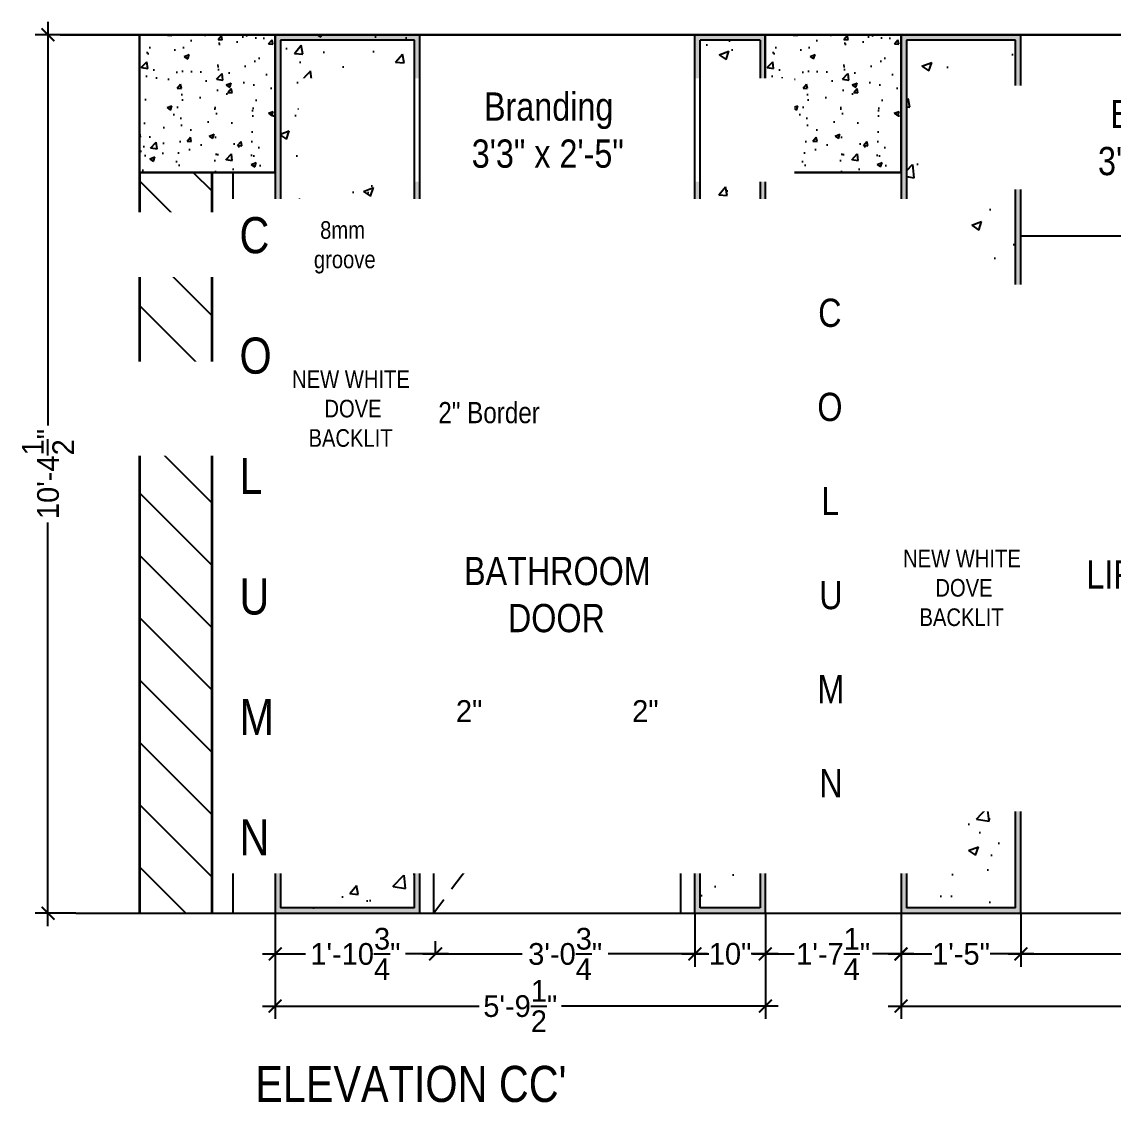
# Model space of a CAD drawing. Header units: inches. Extents: x -137722 to 81594, y -22256 to -1207.
# Drawn here: x -63104.3 to -62949.5, y -3410.7 to -3255 of the extents above; entities that cross this region are included whole.
import ezdxf

# ---------------------------------------------------------------- set-up
doc = ezdxf.new("R2010")
doc.units = ezdxf.units.IN
doc.header["$LTSCALE"] = 0.05
doc.header["$MEASUREMENT"] = 0
doc.header["$PDMODE"] = 3
doc.header["$PDSIZE"] = -4
doc.linetypes.add('A2-XREF-115_FURN$0$HIDDEN', pattern=[0.375, 0.25, -0.125])
doc.linetypes.add('DASHED2', pattern=[0.375, 0.25, -0.125])
doc.layers.get('Defpoints').update_dxf_attribs({"linetype": 'DASHED2'})
for name, color, linetype in [('00 floor', 7, 'Continuous'), ('beam', 7, 'Continuous'), ('Civil Dimension - Text', 7, 'Continuous'), ('HATCH', 251, 'Continuous'), ('slab', 7, 'Continuous'), ('text', 176, 'Continuous')]:
    doc.layers.add(name, color=color, linetype=linetype)
doc.layers.add('WALL', color=7, linetype='Continuous', lineweight=35)
doc.styles.add('4MMOF3-8', font='ARIALN.TTF', dxfattribs={"height": 5.12})
doc.styles.add('9-128OF1-4', font='stylu.ttf')
doc.styles.get("Standard").update_dxf_attribs({"font": 'stylu.ttf', "height": 6})
doc.dimstyles.new('DIM 1-4', dxfattribs={"dimtxt": 3.0792, "dimasz": 1.82, "dimexe": 1.82, "dimexo": 0, "dimgap": 0.09, "dimtad": 0, "dimzin": 0, "dimdsep": 46, "dimlunit": 4, "dimtxsty": '9-128OF1-4', "dimblk": 'ARCHTICK', "dimcen": 1.8125, "dimdle": 1.82, "dimclrd": 8, "dimclre": 8, "dimadec": 0, "dimazin": 0, "dimtfac": 1, "dimtofl": 0, "dimtmove": 0, "dimatfit": 3, "dimldrblk": 'OPEN90', "dimfxl": 1, "dimtolj": 1, "dimtzin": 0, "dimlwd": -1, "dimarcsym": 0})
doc.dimstyles.new('rhythm des-01', dxfattribs={"dimtxt": 6, "dimasz": 2, "dimexe": 2, "dimexo": 0, "dimgap": 0.09, "dimtad": 0, "dimdec": 0, "dimzin": 0, "dimdsep": 46, "dimlunit": 4, "dimtxsty": 'Standard', "dimblk": 'ARCHTICK', "dimcen": 0, "dimclrd": 251, "dimclre": 251, "dimclrt": 20, "dimadec": 0, "dimazin": 0, "dimtfac": 1, "dimtdec": 0, "dimtix": 1, "dimtofl": 0, "dimtmove": 1, "dimatfit": 0, "dimldrblk": 'ARCHTICK', "dimfxl": 1, "dimtolj": 1, "dimtzin": 0, "dimarcsym": 0})
pattern_1 = [(50, (0, 0), (14.3452037, -1.2550427), [1.5, -16.5]), (355, (0, 0), (-2.7750267, 15.0438427), [1.2, -13.2]), (100.451444, (1.195, -0.105), (11.570177, 13.7887998), [1.274804, -14.0228422]), (46.1842, (0, 4), (21.3448266, -3.3103856), [2.25, -24.75]), (96.635635, (1.779, 3.724), (18.693239, 19.482372), [1.912207, -21.034275]), (351.184164, (0, 4), (18.693239, 19.482372), [1.8, -19.8]), (21, (2, 3), (11.938141, -8.0523778), [1.5, -16.5]), (326, (2, 3), (4.8663066, 14.503001), [1.2, -13.2]), (71.451445, (2.995, 2.329), (16.8044475, 6.450623), [1.2748038, -14.0228422]), (37.5, (0, 0), (0.2431971, 6.65787708), [0, -13.04, 0, -13.4, 0, -13.25]), (7.5, (0, 0), (5.26139075, 7.8882342), [0, -7.64, 0, -12.74, 0, -5.05]), (327.5, (-4.46, 0), (10.67644872, -0.45109743), [0, -5, 0, -15.6, 0, -20.7]), (317.5, (-6.46, 0), (11.6637234, 2.0020996), [0, -6.5, 0, -10.36, 0, -14.7])]

# ---------------------------------------------------------------- blocks, each defined once
blk = doc.blocks.new('_ArchTick')
at = {"color": 0, "const_width": 0.15}
blk.add_lwpolyline([(-0.5, -0.5), (0.5, 0.5)], dxfattribs=at)
blk = doc.blocks.new('*D261')
at = {"layer": 'Civil Dimension - Text', "color": 8, "lineweight": -2, "ltscale": 50, "transparency": 16777216}
for p, q in [((-63045.59, -3387.13), (-63045.59, -3385.31)), ((-63068.34, -3387.13), (-63068.34, -3388.95))]:
    blk.add_line(p, q, dxfattribs=at)
at = {"layer": 'Civil Dimension - Text', "color": 8, "ltscale": 50, "transparency": 16777216}
for p, q in [((-63070.16, -3387.13), (-63064.05, -3387.13)), ((-63043.77, -3387.13), (-63049.88, -3387.13))]:
    blk.add_line(p, q, dxfattribs=at)
at = {"layer": 'Defpoints', "color": 0, "ltscale": 50, "transparency": 16777216}
for p in [(-63068.34, -3387.13), (-63045.59, -3387.13), (-63045.59, -3387.13)]:
    blk.add_point(p, dxfattribs=at)
at = {"layer": 'Civil Dimension - Text', "color": 8, "ltscale": 50, "transparency": 16777216, "xscale": 1.82, "yscale": 1.82, "zscale": 1.82, "rotation": 180}
blk.add_blockref('_ArchTick', (-63068.34, -3387.13), dxfattribs=at)
at = {"layer": 'Civil Dimension - Text', "color": 8, "ltscale": 50, "transparency": 16777216, "xscale": 1.82, "yscale": 1.82, "zscale": 1.82}
blk.add_blockref('_ArchTick', (-63045.59, -3387.13), dxfattribs=at)
at = {"layer": 'Civil Dimension - Text', "color": 0, "ltscale": 50, "transparency": 16777216, "insert": (-63056.97, -3387.13), "char_height": 3.0792, "attachment_point": 5, "style": '9-128OF1-4'}
blk.add_mtext('\\A1;1\'-10{\\H1x;\\S3/4;}"', dxfattribs=at)
blk = doc.blocks.new('_Open90')
at = {"color": 0, "linetype": 'ByBlock', "lineweight": -2}
for p, q in [((0, 0), (-1, 0)), ((-0.5, 0.5), (0, 0)), ((0, 0), (-0.5, -0.5))]:
    blk.add_line(p, q, dxfattribs=at)
blk = doc.blocks.new('*D262')
at = {"layer": 'Civil Dimension - Text', "color": 8, "lineweight": -2, "ltscale": 50, "transparency": 16777216}
for p, q in [((-63008.84, -3381.36), (-63008.84, -3388.95)), ((-63045.59, -3387.13), (-63045.59, -3385.31))]:
    blk.add_line(p, q, dxfattribs=at)
at = {"layer": 'Civil Dimension - Text', "color": 8, "ltscale": 50, "transparency": 16777216}
for p, q in [((-63047.41, -3387.13), (-63033.32, -3387.13)), ((-63007.02, -3387.13), (-63021.11, -3387.13))]:
    blk.add_line(p, q, dxfattribs=at)
at = {"layer": 'Defpoints', "color": 0, "ltscale": 50, "transparency": 16777216}
for p in [(-63008.84, -3381.36), (-63045.59, -3387.13), (-63008.84, -3387.13)]:
    blk.add_point(p, dxfattribs=at)
at = {"layer": 'Civil Dimension - Text', "color": 8, "ltscale": 50, "transparency": 16777216, "xscale": 1.82, "yscale": 1.82, "zscale": 1.82, "rotation": 180}
blk.add_blockref('_ArchTick', (-63045.59, -3387.13), dxfattribs=at)
at = {"layer": 'Civil Dimension - Text', "color": 8, "ltscale": 50, "transparency": 16777216, "xscale": 1.82, "yscale": 1.82, "zscale": 1.82}
blk.add_blockref('_ArchTick', (-63008.84, -3387.13), dxfattribs=at)
at = {"layer": 'Civil Dimension - Text', "color": 0, "ltscale": 50, "transparency": 16777216, "insert": (-63027.22, -3387.13), "char_height": 3.0792, "attachment_point": 5, "style": '9-128OF1-4'}
blk.add_mtext('\\A1;3\'-0{\\H1x;\\S3/4;}"', dxfattribs=at)
blk = doc.blocks.new('*D263')
at = {"layer": 'Civil Dimension - Text', "color": 8, "lineweight": -2, "ltscale": 50, "transparency": 16777216}
for p, q in [((-63008.84, -3381.36), (-63008.84, -3388.95)), ((-62998.84, -3381.36), (-62998.84, -3388.95))]:
    blk.add_line(p, q, dxfattribs=at)
at = {"layer": 'Civil Dimension - Text', "color": 8, "ltscale": 50, "transparency": 16777216}
for p, q in [((-63010.66, -3387.13), (-63006.83, -3387.13)), ((-62997.02, -3387.13), (-63000.86, -3387.13))]:
    blk.add_line(p, q, dxfattribs=at)
at = {"layer": 'Defpoints', "color": 0, "ltscale": 50, "transparency": 16777216}
for p in [(-63008.84, -3381.36), (-62998.84, -3381.36), (-62998.84, -3387.13)]:
    blk.add_point(p, dxfattribs=at)
at = {"layer": 'Civil Dimension - Text', "color": 8, "ltscale": 50, "transparency": 16777216, "xscale": 1.82, "yscale": 1.82, "zscale": 1.82, "rotation": 180}
blk.add_blockref('_ArchTick', (-63008.84, -3387.13), dxfattribs=at)
at = {"layer": 'Civil Dimension - Text', "color": 8, "ltscale": 50, "transparency": 16777216, "xscale": 1.82, "yscale": 1.82, "zscale": 1.82}
blk.add_blockref('_ArchTick', (-62998.84, -3387.13), dxfattribs=at)
at = {"layer": 'Civil Dimension - Text', "color": 0, "ltscale": 50, "transparency": 16777216, "insert": (-63003.84, -3387.13), "char_height": 3.079, "attachment_point": 5, "style": '9-128OF1-4'}
blk.add_mtext('\\A1;10"', dxfattribs=at)
blk = doc.blocks.new('*D264')
at = {"layer": 'Civil Dimension - Text', "color": 8, "lineweight": -2, "ltscale": 50, "transparency": 16777216}
for p, q in [((-62998.84, -3381.36), (-62998.84, -3388.95)), ((-62979.59, -3381.36), (-62979.59, -3388.95))]:
    blk.add_line(p, q, dxfattribs=at)
at = {"layer": 'Civil Dimension - Text', "color": 8, "ltscale": 50, "transparency": 16777216}
for p, q in [((-63000.66, -3387.13), (-62994.77, -3387.13)), ((-62977.77, -3387.13), (-62983.66, -3387.13))]:
    blk.add_line(p, q, dxfattribs=at)
at = {"layer": 'Defpoints', "color": 0, "ltscale": 50, "transparency": 16777216}
for p in [(-62998.84, -3381.36), (-62979.59, -3381.36), (-62979.59, -3387.13)]:
    blk.add_point(p, dxfattribs=at)
at = {"layer": 'Civil Dimension - Text', "color": 8, "ltscale": 50, "transparency": 16777216, "xscale": 1.82, "yscale": 1.82, "zscale": 1.82, "rotation": 180}
blk.add_blockref('_ArchTick', (-62998.84, -3387.13), dxfattribs=at)
at = {"layer": 'Civil Dimension - Text', "color": 8, "ltscale": 50, "transparency": 16777216, "xscale": 1.82, "yscale": 1.82, "zscale": 1.82}
blk.add_blockref('_ArchTick', (-62979.59, -3387.13), dxfattribs=at)
at = {"layer": 'Civil Dimension - Text', "color": 0, "ltscale": 50, "transparency": 16777216, "insert": (-62989.22, -3387.13), "char_height": 3.0792, "attachment_point": 5, "style": '9-128OF1-4'}
blk.add_mtext('\\A1;1\'-7{\\H1x;\\S1/4;}"', dxfattribs=at)
blk = doc.blocks.new('*D265')
at = {"layer": 'Civil Dimension - Text', "color": 8, "lineweight": -2, "ltscale": 50, "transparency": 16777216}
for p, q in [((-62979.59, -3381.36), (-62979.59, -3388.95)), ((-62962.59, -3381.36), (-62962.59, -3388.95))]:
    blk.add_line(p, q, dxfattribs=at)
at = {"layer": 'Civil Dimension - Text', "color": 8, "ltscale": 50, "transparency": 16777216}
for p, q in [((-62981.41, -3387.13), (-62975.24, -3387.13)), ((-62960.77, -3387.13), (-62966.94, -3387.13))]:
    blk.add_line(p, q, dxfattribs=at)
at = {"layer": 'Defpoints', "color": 0, "ltscale": 50, "transparency": 16777216}
for p in [(-62979.59, -3381.36), (-62962.59, -3381.36), (-62962.59, -3387.13)]:
    blk.add_point(p, dxfattribs=at)
at = {"layer": 'Civil Dimension - Text', "color": 8, "ltscale": 50, "transparency": 16777216, "xscale": 1.82, "yscale": 1.82, "zscale": 1.82, "rotation": 180}
blk.add_blockref('_ArchTick', (-62979.59, -3387.13), dxfattribs=at)
at = {"layer": 'Civil Dimension - Text', "color": 8, "ltscale": 50, "transparency": 16777216, "xscale": 1.82, "yscale": 1.82, "zscale": 1.82}
blk.add_blockref('_ArchTick', (-62962.59, -3387.13), dxfattribs=at)
at = {"layer": 'Civil Dimension - Text', "color": 0, "ltscale": 50, "transparency": 16777216, "insert": (-62971.09, -3387.13), "char_height": 3.079, "attachment_point": 5, "style": '9-128OF1-4'}
blk.add_mtext('\\A1;1\'-5"', dxfattribs=at)
blk = doc.blocks.new('*D266')
at = {"layer": 'Civil Dimension - Text', "color": 8, "lineweight": -2, "ltscale": 50, "transparency": 16777216}
for p, q in [((-62962.59, -3381.36), (-62962.59, -3388.95)), ((-62922.09, -3381.36), (-62922.09, -3388.95))]:
    blk.add_line(p, q, dxfattribs=at)
at = {"layer": 'Civil Dimension - Text', "color": 8, "ltscale": 50, "transparency": 16777216}
for p, q in [((-62964.41, -3387.13), (-62948.25, -3387.13)), ((-62920.27, -3387.13), (-62936.44, -3387.13))]:
    blk.add_line(p, q, dxfattribs=at)
at = {"layer": 'Defpoints', "color": 0, "ltscale": 50, "transparency": 16777216}
for p in [(-62962.59, -3381.36), (-62922.09, -3381.36), (-62922.09, -3387.13)]:
    blk.add_point(p, dxfattribs=at)
at = {"layer": 'Civil Dimension - Text', "color": 8, "ltscale": 50, "transparency": 16777216, "xscale": 1.82, "yscale": 1.82, "zscale": 1.82, "rotation": 180}
blk.add_blockref('_ArchTick', (-62962.59, -3387.13), dxfattribs=at)
at = {"layer": 'Civil Dimension - Text', "color": 8, "ltscale": 50, "transparency": 16777216, "xscale": 1.82, "yscale": 1.82, "zscale": 1.82}
blk.add_blockref('_ArchTick', (-62922.09, -3387.13), dxfattribs=at)
at = {"layer": 'Civil Dimension - Text', "color": 0, "ltscale": 50, "transparency": 16777216, "insert": (-62942.34, -3387.13), "char_height": 3.0792, "attachment_point": 5, "style": '9-128OF1-4'}
blk.add_mtext('\\A1;3\'-4{\\H1x;\\S1/2;}"', dxfattribs=at)
blk = doc.blocks.new('*D293')
at = {"layer": 'Civil Dimension - Text', "color": 8, "lineweight": -2, "ltscale": 50, "transparency": 16777216}
for p, q in [((-62828.59, -3381.36), (-62828.59, -3396.34)), ((-62979.59, -3383.02), (-62979.59, -3396.34))]:
    blk.add_line(p, q, dxfattribs=at)
at = {"layer": 'Civil Dimension - Text', "color": 8, "ltscale": 50, "transparency": 16777216}
for p, q in [((-62981.41, -3394.52), (-62909.77, -3394.52)), ((-62826.77, -3394.52), (-62898.41, -3394.52))]:
    blk.add_line(p, q, dxfattribs=at)
at = {"layer": 'Defpoints', "color": 0, "ltscale": 50, "transparency": 16777216}
for p in [(-62828.59, -3381.36), (-62979.59, -3383.02), (-62828.59, -3394.52)]:
    blk.add_point(p, dxfattribs=at)
at = {"layer": 'Civil Dimension - Text', "color": 8, "ltscale": 50, "transparency": 16777216, "xscale": 1.82, "yscale": 1.82, "zscale": 1.82, "rotation": 180}
blk.add_blockref('_ArchTick', (-62979.59, -3394.52), dxfattribs=at)
at = {"layer": 'Civil Dimension - Text', "color": 8, "ltscale": 50, "transparency": 16777216, "xscale": 1.82, "yscale": 1.82, "zscale": 1.82}
blk.add_blockref('_ArchTick', (-62828.59, -3394.52), dxfattribs=at)
at = {"layer": 'Civil Dimension - Text', "color": 0, "ltscale": 50, "transparency": 16777216, "insert": (-62904.09, -3394.52), "char_height": 3.079, "attachment_point": 5, "style": '9-128OF1-4'}
blk.add_mtext('\\A1;12\'-7"', dxfattribs=at)
blk = doc.blocks.new('*D294')
at = {"layer": 'Civil Dimension - Text', "color": 8, "lineweight": -2, "ltscale": 50, "transparency": 16777216}
for p, q in [((-63068.34, -3375.28), (-63068.34, -3396.34)), ((-62998.84, -3381.36), (-62998.84, -3396.34))]:
    blk.add_line(p, q, dxfattribs=at)
at = {"layer": 'Civil Dimension - Text', "color": 8, "ltscale": 50, "transparency": 16777216}
for p, q in [((-63070.16, -3394.52), (-63039.43, -3394.52)), ((-62997.02, -3394.52), (-63027.75, -3394.52))]:
    blk.add_line(p, q, dxfattribs=at)
at = {"layer": 'Defpoints', "color": 0, "ltscale": 50, "transparency": 16777216}
for p in [(-63068.34, -3375.28), (-62998.84, -3381.36), (-62998.84, -3394.52)]:
    blk.add_point(p, dxfattribs=at)
at = {"layer": 'Civil Dimension - Text', "color": 8, "ltscale": 50, "transparency": 16777216, "xscale": 1.82, "yscale": 1.82, "zscale": 1.82, "rotation": 180}
blk.add_blockref('_ArchTick', (-63068.34, -3394.52), dxfattribs=at)
at = {"layer": 'Civil Dimension - Text', "color": 8, "ltscale": 50, "transparency": 16777216, "xscale": 1.82, "yscale": 1.82, "zscale": 1.82}
blk.add_blockref('_ArchTick', (-62998.84, -3394.52), dxfattribs=at)
at = {"layer": 'Civil Dimension - Text', "color": 0, "ltscale": 50, "transparency": 16777216, "insert": (-63033.59, -3394.52), "char_height": 3.0792, "attachment_point": 5, "style": '9-128OF1-4'}
blk.add_mtext('\\A1;5\'-9{\\H1x;\\S1/2;}"', dxfattribs=at)
blk = doc.blocks.new('*D346')
at = {"layer": 'Civil Dimension - Text', "color": 8, "lineweight": -2, "ltscale": 50, "transparency": 16777216}
for p, q in [((-63047.84, -3352.7), (-63047.84, -3350.88)), ((-63045.84, -3352.7), (-63045.84, -3350.88))]:
    blk.add_line(p, q, dxfattribs=at)
at = {"layer": 'Civil Dimension - Text', "color": 8, "ltscale": 50, "transparency": 16777216}
for p, q in [((-63049.66, -3352.7), (-63044.02, -3352.7)), ((-63042.75, -3352.7), (-63045.84, -3352.7))]:
    blk.add_line(p, q, dxfattribs=at)
at = {"layer": 'Defpoints', "color": 0, "ltscale": 50, "transparency": 16777216}
for p in [(-63047.84, -3352.7), (-63045.84, -3352.7), (-63045.84, -3352.7)]:
    blk.add_point(p, dxfattribs=at)
at = {"layer": 'Civil Dimension - Text', "color": 8, "ltscale": 50, "transparency": 16777216, "xscale": 1.82, "yscale": 1.82, "zscale": 1.82, "rotation": 180}
blk.add_blockref('_ArchTick', (-63047.84, -3352.7), dxfattribs=at)
at = {"layer": 'Civil Dimension - Text', "color": 8, "ltscale": 50, "transparency": 16777216, "xscale": 1.82, "yscale": 1.82, "zscale": 1.82}
blk.add_blockref('_ArchTick', (-63045.84, -3352.7), dxfattribs=at)
at = {"layer": 'Civil Dimension - Text', "color": 0, "ltscale": 50, "transparency": 16777216, "insert": (-63040.84, -3352.7), "char_height": 3.079, "attachment_point": 5, "style": '9-128OF1-4'}
blk.add_mtext('\\A1;2"', dxfattribs=at)
blk = doc.blocks.new('*D347')
at = {"layer": 'Civil Dimension - Text', "color": 8, "lineweight": -2, "ltscale": 50, "transparency": 16777216}
for p, q in [((-63010.84, -3352.7), (-63010.84, -3350.88)), ((-63008.84, -3352.7), (-63008.84, -3350.88))]:
    blk.add_line(p, q, dxfattribs=at)
at = {"layer": 'Civil Dimension - Text', "color": 8, "ltscale": 50, "transparency": 16777216}
for p, q in [((-63013.94, -3352.7), (-63010.84, -3352.7)), ((-63007.02, -3352.7), (-63012.66, -3352.7))]:
    blk.add_line(p, q, dxfattribs=at)
at = {"layer": 'Defpoints', "color": 0, "ltscale": 50, "transparency": 16777216}
for p in [(-63010.84, -3352.7), (-63010.84, -3352.7), (-63008.84, -3352.7)]:
    blk.add_point(p, dxfattribs=at)
at = {"layer": 'Civil Dimension - Text', "color": 8, "ltscale": 50, "transparency": 16777216, "xscale": 1.82, "yscale": 1.82, "zscale": 1.82, "rotation": 180}
blk.add_blockref('_ArchTick', (-63010.84, -3352.7), dxfattribs=at)
at = {"layer": 'Civil Dimension - Text', "color": 8, "ltscale": 50, "transparency": 16777216, "xscale": 1.82, "yscale": 1.82, "zscale": 1.82}
blk.add_blockref('_ArchTick', (-63008.84, -3352.7), dxfattribs=at)
at = {"layer": 'Civil Dimension - Text', "color": 0, "ltscale": 50, "transparency": 16777216, "insert": (-63015.85, -3352.7), "char_height": 3.079, "attachment_point": 5, "style": '9-128OF1-4'}
blk.add_mtext('\\A1;2"', dxfattribs=at)
blk = doc.blocks.new('*D720')
at = {"layer": 'Civil Dimension - Text', "color": 8, "ltscale": 50, "transparency": 16777216}
for p, q in [((-63100.56, -3255.04), (-63100.56, -3312.23)), ((-63100.56, -3383.18), (-63100.56, -3326))]:
    blk.add_line(p, q, dxfattribs=at)
at = {"layer": 'Civil Dimension - Text', "color": 8, "lineweight": -2, "ltscale": 50, "transparency": 16777216}
for p, q in [((-63094.7, -3256.86), (-63102.38, -3256.86)), ((-63096.63, -3381.36), (-63102.38, -3381.36))]:
    blk.add_line(p, q, dxfattribs=at)
at = {"layer": 'Defpoints', "color": 0, "ltscale": 50, "transparency": 16777216}
for p in [(-63094.7, -3256.86), (-63100.56, -3381.36), (-63096.63, -3381.36)]:
    blk.add_point(p, dxfattribs=at)
at = {"layer": 'Civil Dimension - Text', "color": 8, "ltscale": 50, "transparency": 16777216, "xscale": 1.82, "yscale": 1.82, "zscale": 1.82}
for p, rotation in [((-63100.56, -3256.86), 90), ((-63100.56, -3381.36), 270)]:
    blk.add_blockref('_ArchTick', p, dxfattribs=dict(at, rotation=rotation))
at = {"layer": 'Civil Dimension - Text', "color": 0, "ltscale": 50, "transparency": 16777216, "insert": (-63100.56, -3319.11), "char_height": 3.0792, "attachment_point": 5, "rotation": 90, "style": '9-128OF1-4'}
blk.add_mtext('\\A1;10\'-4{\\H1x;\\S1/2;}"', dxfattribs=at)

msp = doc.modelspace()

# ---------------------------------------------------------------- hatches: boundary and pattern name
at = {"ltscale": 50, "true_color": 0x636466}
h = msp.add_hatch(color=251, dxfattribs=at)
h.dxf.hatch_style = 1
h.paths.add_polyline_path([(-63068.3429, -3381.3618), (-63047.8429, -3381.3618), (-63047.8429, -3285.3618), (-63047.8429, -3256.8618), (-63068.3429, -3256.8618), (-63068.3429, -3276.3618)])
h.paths.add_polyline_path([(-63067.5929, -3257.6118), (-63048.5929, -3257.6118), (-63048.5929, -3380.6118), (-63067.5929, -3380.6118)], flags=16)
h.paths.add_polyline_path([(-63046.9172, -3313.5426), (-63030.0141, -3313.5426), (-63030.0141, -3307.297), (-63046.9172, -3307.297)], flags=9)
h = msp.add_hatch(color=251, dxfattribs=at)
h.dxf.hatch_style = 1
h.paths.add_polyline_path([(-62998.8429, -3256.8618), (-63008.8429, -3256.8618), (-63008.8429, -3285.3618), (-63008.8429, -3381.3618), (-62998.8429, -3381.3618), (-62998.8429, -3276.3618)])
h.paths.add_polyline_path([(-63008.0929, -3257.6118), (-62999.5929, -3257.6118), (-62999.5929, -3380.6118), (-63008.0929, -3380.6118)], flags=16)
h = msp.add_hatch(color=251, dxfattribs=at)
h.dxf.hatch_style = 1
h.paths.add_polyline_path([(-62962.5929, -3256.8618), (-62979.5929, -3256.8618), (-62979.5929, -3276.3618), (-62979.5929, -3381.3618), (-62962.5929, -3381.3618), (-62962.5929, -3285.3618)])
h.paths.add_polyline_path([(-62963.3429, -3257.6118), (-62963.3429, -3380.6118), (-62978.8429, -3380.6118), (-62978.8429, -3257.6118)], flags=16)
at = {"layer": '00 floor'}
h = msp.add_hatch(dxfattribs=at)
h.set_pattern_fill('ANSI31', color=256, scale=50, angle=90)
h.set_pattern_definition([(135, (2.25, 171.328), (-4.4194174, -4.4194174), [])])
h.paths.add_polyline_path([(-63077.3429, -3276.3618), (-63087.5929, -3276.3618), (-63087.5929, -3381.3618), (-63077.3429, -3381.3618)])
at = {"layer": 'Civil Dimension - Text', "ltscale": 50, "true_color": 0x939598}
h = msp.add_hatch(dxfattribs=at)
h.set_pattern_fill('AR-CONC', color=252)
h.set_pattern_definition([(50, (942.209, -7e-11), (7.1726018, -0.62752135), [0.75, -8.25]), (355, (942.209, -7e-11), (-1.3875133, 7.5219213), [0.6, -6.6]), (100.451444, (942.8066, -0.052), (5.7850885, 6.8943999), [0.6374019, -7.0114211]), (46.1842, (942.209, 2), (10.6724133, -1.6551928), [1.125, -12.375]), (96.635635, (943.098, 1.862), (9.3466195, 9.741186), [0.9561034, -10.5171376]), (351.184164, (942.209, 2), (9.3466195, 9.741186), [0.9, -9.9]), (21, (943.209, 1.5), (5.9690705, -4.0261889), [0.75, -8.25]), (326, (943.209, 1.5), (2.4331533, 7.25150045), [0.6, -6.6]), (71.451445, (943.706, 1.1645), (8.4022238, 3.2253115), [0.6374019, -7.0114211]), (37.5, (942.209, -7e-11), (0.12159855, 3.32893854), [0, -6.52, 0, -6.7, 0, -6.625]), (7.5, (942.209, -7e-11), (2.63069537, 3.94411712), [0, -3.82, 0, -6.37, 0, -2.525]), (327.5, (939.979, -7e-11), (5.33822436, -0.22554872), [0, -2.5, 0, -7.8, 0, -10.35]), (317.5, (938.979, -7e-11), (5.8318617, 1.00104982), [0, -3.25, 0, -5.18, 0, -7.35])])
h.paths.add_polyline_path([(-63087.5929, -3276.3618), (-63068.3429, -3276.3618), (-63068.3429, -3256.8618), (-63087.5929, -3256.8618)])
h = msp.add_hatch(dxfattribs=at)
h.set_pattern_fill('AR-CONC', color=252)
h.set_pattern_definition([(50, (1030.959, -7e-11), (7.1726018, -0.62752135), [0.75, -8.25]), (355, (1030.959, -7e-11), (-1.3875133, 7.5219213), [0.6, -6.6]), (100.451444, (1031.5566, -0.052), (5.7850885, 6.8943999), [0.6374019, -7.0114211]), (46.1842, (1030.959, 2), (10.6724133, -1.6551928), [1.125, -12.375]), (96.635635, (1031.848, 1.862), (9.3466195, 9.741186), [0.9561034, -10.5171376]), (351.184164, (1030.959, 2), (9.3466195, 9.741186), [0.9, -9.9]), (21, (1031.959, 1.5), (5.9690705, -4.0261889), [0.75, -8.25]), (326, (1031.959, 1.5), (2.4331533, 7.25150045), [0.6, -6.6]), (71.451445, (1032.456, 1.1645), (8.4022238, 3.2253115), [0.6374019, -7.0114211]), (37.5, (1030.959, -7e-11), (0.12159855, 3.32893854), [0, -6.52, 0, -6.7, 0, -6.625]), (7.5, (1030.959, -7e-11), (2.63069537, 3.94411712), [0, -3.82, 0, -6.37, 0, -2.525]), (327.5, (1028.729, -7e-11), (5.33822436, -0.22554872), [0, -2.5, 0, -7.8, 0, -10.35]), (317.5, (1027.729, -7e-11), (5.8318617, 1.00104982), [0, -3.25, 0, -5.18, 0, -7.35])])
h.paths.add_polyline_path([(-62998.8429, -3276.3618), (-62979.5929, -3276.3618), (-62979.5929, -3256.8618), (-62998.8429, -3256.8618)])
at = {"layer": 'HATCH', "ltscale": 50, "true_color": 0x939598}
h = msp.add_hatch(dxfattribs=at)
h.set_pattern_fill('AR-CONC', color=252, scale=2)
h.set_pattern_definition(pattern_1)
h.paths.add_polyline_path([(-63048.5929, -3256.8618), (-63067.5929, -3256.8618), (-63067.5929, -3381.3618), (-63048.5929, -3381.3618)])
h.paths.add_polyline_path([(-63066.1638, -3317.4073), (-63049.2607, -3317.4073), (-63049.2607, -3303.0061), (-63066.1638, -3303.0061)], flags=16)
h = msp.add_hatch(dxfattribs=at)
h.set_pattern_fill('AR-CONC', color=252, scale=2)
h.set_pattern_definition(pattern_1)
h.paths.add_polyline_path([(-62999.5929, -3256.8618), (-63008.0929, -3256.8618), (-63008.0929, -3381.3618), (-62999.5929, -3381.3618)])
h = msp.add_hatch(dxfattribs=at)
h.set_pattern_fill('AR-CONC', color=252, scale=2)
h.set_pattern_definition(pattern_1)
h.paths.add_polyline_path([(-62963.3429, -3256.8618), (-62978.8429, -3256.8618), (-62978.8429, -3380.6118), (-62963.3429, -3380.6118)])
h.paths.add_polyline_path([(-62980.1506, -3342.0566), (-62962.1987, -3342.0566), (-62962.1987, -3328.43), (-62980.1506, -3328.43)])

# ---------------------------------------------------------------- linework, layer by layer
at = {"ltscale": 50}
for p, q in [((-62962.5929, -3285.3618), (-62962.5929, -3256.8618)), ((-63067.5929, -3257.6118), (-63067.5929, -3380.6118)), ((-63048.5929, -3257.6118), (-63067.5929, -3257.6118)), ((-62999.5929, -3257.6118), (-63008.0929, -3257.6118)), ((-62999.5929, -3257.6118), (-62999.5929, -3380.6118)), ((-62978.8429, -3257.6118), (-62978.8429, -3380.6118)), ((-62963.3429, -3257.6118), (-62978.8429, -3257.6118)), ((-63074.3429, -3276.3618), (-63074.3429, -3381.3618)), ((-63068.3429, -3276.3618), (-63068.3429, -3381.3618)), ((-62998.8429, -3276.3618), (-62998.8429, -3381.3618)), ((-62979.5929, -3276.3618), (-62979.5929, -3381.3618)), ((-63047.8429, -3381.3618), (-63047.8429, -3285.3618)), ((-63047.8429, -3285.3618), (-63008.8429, -3285.3618)), ((-63008.8429, -3381.3618), (-63008.8429, -3285.3618)), ((-62962.5929, -3381.3618), (-62962.5929, -3285.3618)), ((-62962.5929, -3285.3618), (-62922.0929, -3285.3618)), ((-63045.8429, -3287.3618), (-63010.8429, -3287.3618)), ((-63045.8429, -3381.3618), (-63045.8429, -3287.3618)), ((-63010.8429, -3381.3618), (-63010.8429, -3287.3618)), ((-63096.6258, -3381.3618), (-62812.6815, -3381.3618)), ((-63048.5929, -3380.6118), (-63067.5929, -3380.6118)), ((-62999.5929, -3380.6118), (-63008.0929, -3380.6118)), ((-62963.3429, -3380.6118), (-62978.8429, -3380.6118))]:
    msp.add_line(p, q, dxfattribs=at)
at = {"linetype": 'A2-XREF-115_FURN$0$HIDDEN', "ltscale": 300}
for p, q in [((-63045.8429, -3287.3618), (-63010.8429, -3334.3618)), ((-63010.8429, -3334.3618), (-63045.8429, -3381.3618))]:
    msp.add_line(p, q, dxfattribs=at)
at = {"layer": 'beam', "lineweight": 30, "ltscale": 50}
msp.add_lwpolyline([(-63087.5929, -3256.8618), (-63068.3429, -3256.8618), (-63068.3429, -3276.3618), (-63087.5929, -3276.3618)], close=True, dxfattribs=at)
at = {"layer": 'beam', "color": 244, "lineweight": 30, "ltscale": 50, "true_color": 0x991b1e}
msp.add_lwpolyline([(-62998.8429, -3256.8618), (-62979.5929, -3256.8618), (-62979.5929, -3276.3618), (-62998.8429, -3276.3618)], close=True, dxfattribs=at)
at = {"layer": 'slab', "lineweight": 30, "ltscale": 50}
msp.add_line((-63098.8144, -3256.8618), (-62826.4441, -3256.8618), dxfattribs=at)
at = {"layer": 'WALL'}
for p, q in [((-63087.5929, -3276.3618), (-63087.5929, -3381.3618)), ((-63077.3429, -3276.3618), (-63077.3429, -3381.3618))]:
    msp.add_line(p, q, dxfattribs=at)

# ---------------------------------------------------------------- texts
at = {"layer": 'text', "ltscale": 50, "insert": (-63082.6153, -3405.5883), "char_height": 5.12, "width": 66.281096, "attachment_point": 4, "style": '4MMOF3-8', "bg_fill": 2}
msp.add_mtext("\\pi11.44691;ELEVATION CC'", dxfattribs=at)

# ---------------------------------------------------------------- dimensions: what is measured, and where the dimension line sits
at = {"layer": 'Civil Dimension - Text', "ltscale": 50}
dim = msp.add_linear_dim(base=(-63100.5572, -3381.3618), p1=(-63094.6962, -3256.8618), p2=(-63096.6258, -3381.3618), angle=90, dimstyle='DIM 1-4', override={"dimtmove": 1, "dimfxl": 0, "dimarcsym": 1}, dxfattribs=at)
dim.commit()
dim.dimension.update_dxf_attribs({"geometry": '*D720', "text_midpoint": (-63100.5572, -3319.1118)})
dim = msp.add_linear_dim(base=(-63045.8429, -3352.6996), p1=(-63047.8429, -3352.6996), p2=(-63045.8429, -3352.6996), dimstyle='DIM 1-4', override={"dimtmove": 1, "dimfxl": 0, "dimarcsym": 1}, dxfattribs=at)
dim.commit()
dim.dimension.update_dxf_attribs({"geometry": '*D346', "text_midpoint": (-63040.8386, -3352.2979), "dimtype": 160})
for base, p1, p2, override, picture, middle in [((-62998.8429, -3394.5204), (-63068.3429, -3375.2834), (-62998.8429, -3381.3618), {"dimtmove": 1, "dimfxl": 0, "dimarcsym": 1}, '*D294', (-63033.5929, -3394.5204)), ((-63008.8429, -3387.1316), (-63045.5929, -3387.1316), (-63008.8429, -3381.3618), {"dimtmove": 1, "dimfxl": 0, "dimarcsym": 1}, '*D262', (-63027.2179, -3387.1316)), ((-62998.8429, -3387.1316), (-63008.8429, -3381.3618), (-62998.8429, -3381.3618), {"dimtmove": 1, "dimfxl": 0, "dimarcsym": 1}, '*D263', (-63003.8429, -3387.1316)), ((-62979.5929, -3387.1316), (-62998.8429, -3381.3618), (-62979.5929, -3381.3618), {"dimtmove": 1, "dimfxl": 0, "dimarcsym": 1}, '*D264', (-62989.2179, -3387.1316)), ((-62962.5929, -3387.1316), (-62979.5929, -3381.3618), (-62962.5929, -3381.3618), {"dimtmove": 1, "dimfxl": 0, "dimarcsym": 1}, '*D265', (-62971.0929, -3387.1316)), ((-62828.5929, -3394.5204), (-62979.5929, -3383.0246), (-62828.5929, -3381.3618), {"dimtmove": 1, "dimfxl": 0, "dimarcsym": 1}, '*D293', (-62904.0929, -3394.5204)), ((-62922.0929, -3387.1316), (-62962.5929, -3381.3618), (-62922.0929, -3381.3618), {"dimtmove": 1, "dimfxl": 0, "dimarcsym": 1}, '*D266', (-62942.3429, -3387.1316)), ((-63045.5929, -3387.1316), (-63068.3429, -3387.1316), (-63045.5929, -3387.1316), {"dimfxl": 0, "dimarcsym": 1}, '*D261', (-63056.9679, -3387.1316))]:
    dim = msp.add_linear_dim(base=base, p1=p1, p2=p2, dimstyle='DIM 1-4', override=override, dxfattribs=at)
    dim.commit()
    dim.dimension.update_dxf_attribs({"geometry": picture, "text_midpoint": middle})

# ---------------------------------------------------------------- next in the draw order: texts
at = {"layer": 'text', "ltscale": 50, "width": 66.281096, "attachment_point": 4, "style": '4MMOF3-8', "bg_fill": 2}
for s, insert, char_height in [('\\pi24.29744;Branding\\P\\pi22.55528;3\'3" x 2\'-5"', (-63063.0278, -3270.3922), 4), ('\\pi25.43898; 2" Border', (-63071.6062, -3310.429), 3), ('\\pi21.11463;LIFT DOOR', (-62974.4128, -3333.3718), 4)]:
    msp.add_mtext(s, dxfattribs=dict(at, insert=insert, char_height=char_height))

# ---------------------------------------------------------------- next in the draw order: linework, layer by layer
at = {"ltscale": 50}
for p, q in [((-63047.8429, -3285.3618), (-63047.8429, -3256.8618)), ((-63008.8429, -3285.3618), (-63008.8429, -3256.8618))]:
    msp.add_line(p, q, dxfattribs=at)

# ---------------------------------------------------------------- next in the draw order: texts
at = {"layer": 'text', "ltscale": 50, "insert": (-63004.2853, -3335.257), "char_height": 2.5, "width": 66.281096, "attachment_point": 4, "style": '4MMOF3-8', "bg_fill": 2}
msp.add_mtext('\\pi24.97292;NEW WHITE\\P\\pi28.76128; DOVE \\P\\pi27.30494;BACKLIT', dxfattribs=at)

# ---------------------------------------------------------------- next in the draw order: leaders
at = {"layer": '00 floor'}
msp.add_leader([(-63047.8429, -3312.7588), (-63038.0626, -3312.7588)], dimstyle='rhythm des-01', override={"dimasz": 2, "dimldrblk": 'Open90', "dimfxl": 0.18}, dxfattribs=at)

# ---------------------------------------------------------------- next in the draw order: linework, layer by layer
at = {"ltscale": 50}
msp.add_line((-62963.3429, -3380.6118), (-62963.3429, -3257.6118), dxfattribs=at)

# ---------------------------------------------------------------- next in the draw order: texts
at = {"layer": 'text', "ltscale": 50, "insert": (-63061.8104, -3336.2225), "char_height": 4, "width": 66.281096, "attachment_point": 4, "style": '4MMOF3-8', "bg_fill": 2}
msp.add_mtext('\\pi20.24423;BATHROOM \\P\\pi26.4707;DOOR', dxfattribs=at)

# ---------------------------------------------------------------- next in the draw order: linework, layer by layer
at = {"ltscale": 50}
for p, q in [((-63048.5929, -3380.6118), (-63048.5929, -3257.6118)), ((-63008.0929, -3380.6118), (-63008.0929, -3257.6118))]:
    msp.add_line(p, q, dxfattribs=at)

# ---------------------------------------------------------------- next in the draw order: texts
at = {"layer": 'text', "ltscale": 50, "insert": (-62974.2223, -3271.4456), "char_height": 4, "width": 66.281096, "attachment_point": 4, "style": '4MMOF3-8', "bg_fill": 2}
msp.add_mtext('\\pi24.29744;Branding\\P\\pi22.55528;3\'5" x 2\'-5"', dxfattribs=at)

# ---------------------------------------------------------------- next in the draw order: texts
at = {"layer": 'text', "ltscale": 50, "insert": (-63023.0359, -3329.6008), "char_height": 4, "width": 66.281096, "attachment_point": 4, "style": '4MMOF3-8', "bg_fill": 2}
msp.add_mtext('\\pi31.69034;C\\P\\pi33.14055;\\P\\pi31.57165;O\\P\\pi33.14055;\\P\\pi32.11599;L\\P\\pi33.14055;\\P\\pi31.85133;U\\P\\pi33.14055;\\P\\pi31.57438;M\\P\\pi33.14055;\\P\\pi31.8486;N', dxfattribs=at)

# ---------------------------------------------------------------- next in the draw order: dimensions: what is measured, and where the dimension line sits
at = {"layer": 'Civil Dimension - Text', "ltscale": 50}
dim = msp.add_linear_dim(base=(-63010.8429, -3352.6996), p1=(-63008.8429, -3352.6996), p2=(-63010.8429, -3352.6996), angle=180, dimstyle='DIM 1-4', override={"dimtmove": 1, "dimfxl": 0, "dimarcsym": 1}, dxfattribs=at)
dim.commit()
dim.dimension.update_dxf_attribs({"geometry": '*D347', "text_midpoint": (-63015.8473, -3352.2979), "dimtype": 160})

# ---------------------------------------------------------------- next in the draw order: texts
at = {"layer": 'text', "ltscale": 50, "insert": (-63073.4069, -3327.9333), "char_height": 5.12, "width": 100.677375, "attachment_point": 4, "style": '4MMOF3-8', "bg_fill": 2}
msp.add_mtext('C\\P\\PO\\P\\PL\\P\\PU\\P\\PM\\P\\PN', dxfattribs=at)

# ---------------------------------------------------------------- next in the draw order: texts
at = {"layer": 'text', "ltscale": 50, "char_height": 2.5, "width": 66.281096, "attachment_point": 4, "style": '4MMOF3-8', "bg_fill": 2}
for s, insert in [('\\pi30.10764;8mm\\P\\pi28.42619; groove', (-63092.0777, -3286.9894)), ('\\pi24.97292;NEW WHITE\\P\\pi28.76128; DOVE \\P\\pi27.30494;BACKLIT', (-63090.9223, -3309.8556))]:
    msp.add_mtext(s, dxfattribs=dict(at, insert=insert))

doc.saveas('drawing.dxf')
